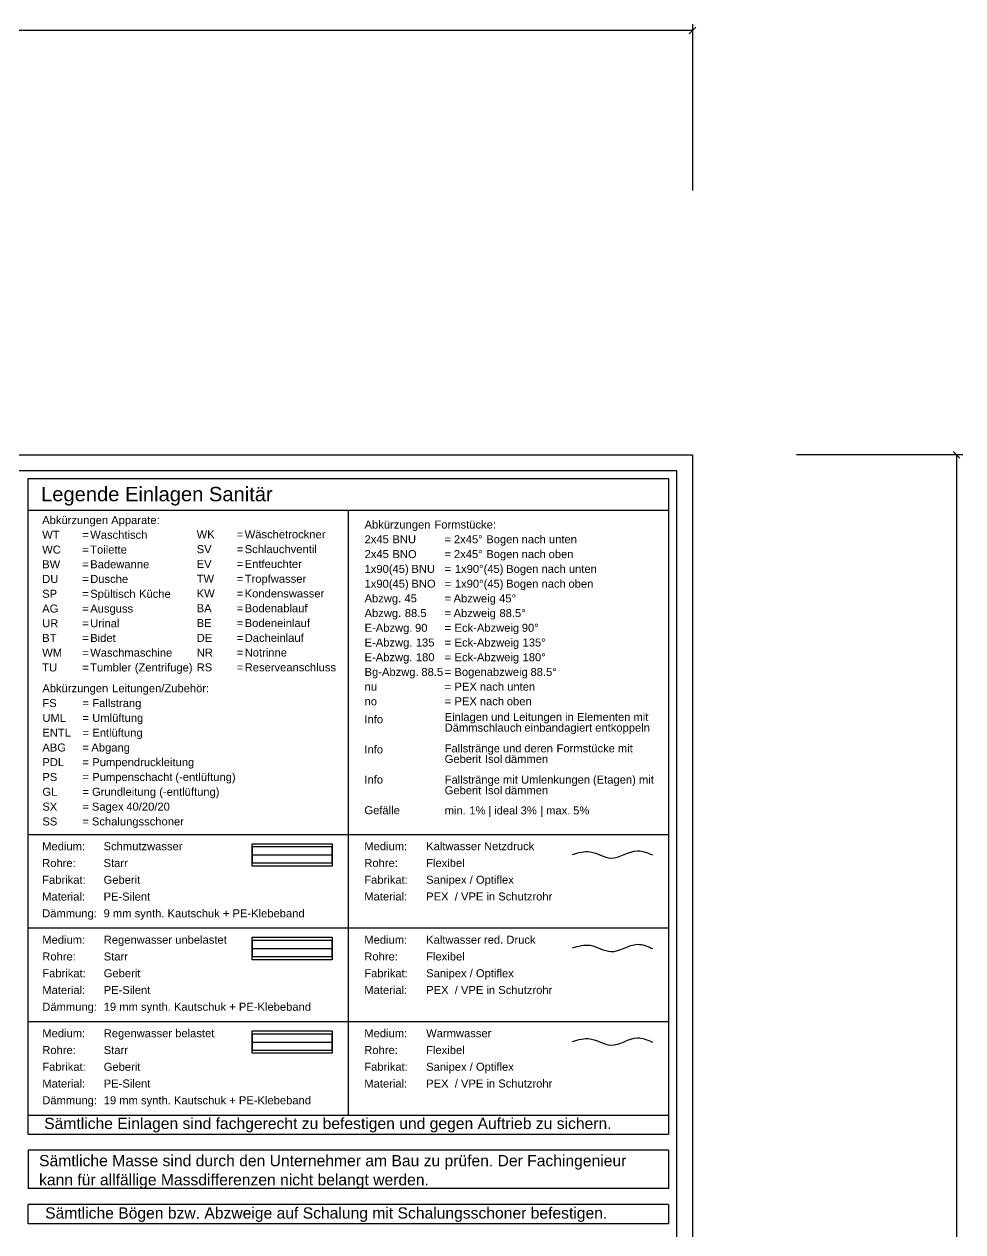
# Model space of a CAD drawing. Extents: x 885 to 2021, y 330 to 1122.
# Drawn here: x 1727.6 to 2020.8, y 713.2 to 1090.5 of the extents above; entities that cross this region are included whole.
import ezdxf
from ezdxf.lldxf.tags import DXFTag

# ---------------------------------------------------------------- set-up
doc = ezdxf.new("R2010")
doc.units = 0
doc.layers.get('0').update_dxf_attribs({"lineweight": 25})
doc.layers.add('GP_Kopf', color=7, linetype='Continuous', lineweight=25, true_color=0xffff80)
doc.layers.add('GP_Legende Sanitär Einlage', color=7, linetype='Continuous', lineweight=25, true_color=0xffff80)
doc.styles.get("Standard").update_dxf_attribs({"font": 'arial.ttf'})
tags = doc.linetypes.add('fein_strichliert', pattern=[4, 1, -2, 1]).pattern_tags.tags
tags[8:9] = [DXFTag(74, 4), DXFTag(75, 0), DXFTag(340, '0'), DXFTag(46, 0.0), DXFTag(50, 0.0), DXFTag(44, 0.0), DXFTag(45, 0.0)]
tags[6:7] = [DXFTag(74, 4), DXFTag(75, 0), DXFTag(340, '0'), DXFTag(46, 0.0), DXFTag(50, 0.0), DXFTag(44, 0.0), DXFTag(45, 0.0)]
tags[4:5] = [DXFTag(74, 4), DXFTag(75, 0), DXFTag(340, '0'), DXFTag(46, 0.0), DXFTag(50, 0.0), DXFTag(44, 0.0), DXFTag(45, 0.0)]
tags = doc.linetypes.add('STRICHPUNKT2', pattern=[12.7, 6.35, -3.175, 0, -3.175]).pattern_tags.tags
tags[10:11] = [DXFTag(74, 4), DXFTag(75, 0), DXFTag(340, '0'), DXFTag(46, 0.0), DXFTag(50, 0.0), DXFTag(44, 0.0), DXFTag(45, 0.0)]
tags[8:9] = [DXFTag(74, 4), DXFTag(75, 0), DXFTag(340, '0'), DXFTag(46, 0.0), DXFTag(50, 0.0), DXFTag(44, 0.0), DXFTag(45, 0.0)]
tags[6:7] = [DXFTag(74, 4), DXFTag(75, 0), DXFTag(340, '0'), DXFTag(46, 0.0), DXFTag(50, 0.0), DXFTag(44, 0.0), DXFTag(45, 0.0)]
tags[4:5] = [DXFTag(74, 4), DXFTag(75, 0), DXFTag(340, '0'), DXFTag(46, 0.0), DXFTag(50, 0.0), DXFTag(44, 0.0), DXFTag(45, 0.0)]

# ---------------------------------------------------------------- blocks, each defined once
blk = doc.blocks.new('Polygon-A0T8DIMLAL', base_point=(891.37, 366.97))
at = {"color": 0, "linetype": 'ByBlock', "lineweight": -2, "ltscale": 0.25}
for p, q in [((891.37, 951.03), (1931.37, 951.03)), ((1931.37, 951.03), (1931.37, 366.97))]:
    blk.add_line(p, q, dxfattribs=at)
blk = doc.blocks.new('Polygon-A0T8DIMNAL', base_point=(886.37, 361.97))
at = {"color": 0, "linetype": 'ByBlock', "lineweight": -2, "ltscale": 0.25}
for p, q in [((886.37, 955.97), (1936.37, 955.97)), ((1936.37, 955.97), (1936.37, 361.97))]:
    blk.add_line(p, q, dxfattribs=at)
blk = doc.blocks.new('Maß-A0T8DIMPAL', base_point=(1968.8, 360.91))
at = {"color": 0, "linetype": 'ByBlock', "lineweight": -2, "ltscale": 0.25}
for p, q in [((2020.8, 955.97), (1968.8, 955.97)), ((2019.86, 954.91), (2017.74, 957.03)), ((2018.8, 955.97), (2018.8, 361.97))]:
    blk.add_line(p, q, dxfattribs=at)
blk = doc.blocks.new('Maß-A0T8DIMRAL', base_point=(885.31, 1038.5))
at = {"color": 0, "linetype": 'ByBlock', "lineweight": -2, "ltscale": 0.25}
for p, q in [((1936.37, 1090.5), (1936.37, 1038.5)), ((1936.37, 1088.5), (886.37, 1088.5)), ((1935.31, 1087.44), (1937.43, 1089.56))]:
    blk.add_line(p, q, dxfattribs=at)
blk = doc.blocks.new('Polygon-A0T8DIMZAL', base_point=(1728.87, 715.67))
at = {"color": 0, "linetype": 'ByBlock', "lineweight": -2, "ltscale": 0.25}
for p, q in [((1728.87, 715.67), (1728.87, 721.67)), ((1928.87, 721.67), (1728.87, 721.67)), ((1928.87, 721.67), (1928.87, 715.67)), ((1928.87, 715.67), (1728.87, 715.67))]:
    blk.add_line(p, q, dxfattribs=at)
blk = doc.blocks.new('Blockreferenz-A0T8DIN5AL', base_point=(1728.87, 743.67))
at = {"color": 0, "linetype": 'ByBlock', "lineweight": -2, "ltscale": 0.25}
for p, q in [((1728.87, 743.67), (1728.87, 948.53)), ((1728.87, 948.53), (1928.87, 948.53)), ((1928.87, 948.53), (1928.87, 743.67)), ((1928.87, 938.53), (1728.87, 938.53)), ((1828.87, 749.67), (1828.87, 938.53)), ((1728.87, 837.33), (1928.87, 837.33)), ((1728.87, 808.11), (1928.87, 808.11)), ((1728.87, 778.89), (1928.87, 778.89)), ((1728.87, 749.67), (1928.87, 749.67)), ((1728.87, 743.67), (1928.87, 743.67))]:
    blk.add_line(p, q, dxfattribs=at)
at = {"color": 81, "linetype": 'ByBlock', "lineweight": -2, "ltscale": 0.25, "true_color": 0x99ff99}
for p, q in [((1798.87, 827.42), (1798.87, 834.42)), ((1798.87, 834.42), (1823.87, 834.42)), ((1823.87, 834.42), (1823.87, 827.42)), ((1823.87, 827.42), (1798.87, 827.42)), ((1798.87, 798.2), (1798.87, 805.2)), ((1798.87, 805.2), (1823.87, 805.2)), ((1823.87, 805.2), (1823.87, 798.2)), ((1823.87, 798.2), (1798.87, 798.2)), ((1798.87, 768.98), (1798.87, 775.98)), ((1798.87, 775.98), (1823.87, 775.98)), ((1823.87, 775.98), (1823.87, 768.98)), ((1823.87, 768.98), (1798.87, 768.98))]:
    blk.add_line(p, q, dxfattribs=at)
at = {"color": 32, "linetype": 'ByBlock', "lineweight": -2, "ltscale": 0.25, "true_color": 0xcc6600}
for p, q in [((1798.87, 833.42), (1798.87, 828.42)), ((1823.87, 833.42), (1798.87, 833.42)), ((1823.87, 828.42), (1823.87, 833.42)), ((1798.87, 828.42), (1823.87, 828.42))]:
    blk.add_line(p, q, dxfattribs=at)
at = {"color": 32, "linetype": 'STRICHPUNKT2', "lineweight": -2, "ltscale": 0.25, "true_color": 0xcc6600}
blk.add_line((1798.87, 830.92), (1823.87, 830.92), dxfattribs=at)
at = {"color": 152, "linetype": 'ByBlock', "lineweight": -2, "ltscale": 0.25, "true_color": 0x0066cc}
for p, q in [((1798.87, 804.2), (1798.87, 799.2)), ((1823.87, 804.2), (1798.87, 804.2)), ((1823.87, 799.2), (1823.87, 804.2)), ((1798.87, 799.2), (1823.87, 799.2))]:
    blk.add_line(p, q, dxfattribs=at)
at = {"color": 152, "linetype": 'STRICHPUNKT2', "lineweight": -2, "ltscale": 0.25, "true_color": 0x0066cc}
blk.add_line((1798.87, 801.7), (1823.87, 801.7), dxfattribs=at)
at = {"color": 135, "linetype": 'ByBlock', "lineweight": -2, "ltscale": 0.25, "true_color": 0x599996}
for p, q in [((1798.87, 774.98), (1798.87, 769.98)), ((1823.87, 774.98), (1798.87, 774.98)), ((1823.87, 769.98), (1823.87, 774.98)), ((1798.87, 769.98), (1823.87, 769.98))]:
    blk.add_line(p, q, dxfattribs=at)
at = {"color": 135, "linetype": 'STRICHPUNKT2', "lineweight": -2, "ltscale": 0.25, "true_color": 0x599996}
blk.add_line((1798.87, 772.48), (1823.87, 772.48), dxfattribs=at)
at = {"color": 96, "linetype": 'fein_strichliert', "lineweight": -2, "ltscale": 0.25, "true_color": 0x008000}
blk.add_spline([(1898.88, 831.09), (1904.44, 831.92), (1910.84, 829.96), (1919.17, 832.24), (1923.87, 830.92)], degree=3, dxfattribs=at)
at = {"color": 3, "linetype": 'fein_strichliert', "lineweight": -2, "ltscale": 0.25, "true_color": 0x00ff00}
blk.add_spline([(1898.88, 801.87), (1904.44, 802.7), (1910.84, 800.74), (1919.17, 803.02), (1923.87, 801.7)], degree=3, dxfattribs=at)
at = {"color": 1, "linetype": 'fein_strichliert', "lineweight": -2, "ltscale": 0.25, "true_color": 0xff0000}
blk.add_spline([(1898.88, 772.65), (1904.44, 773.48), (1910.84, 771.52), (1919.17, 773.79), (1923.87, 772.48)], degree=3, dxfattribs=at)
at = {"color": 0, "linetype": 'ByBlock', "lineweight": -2, "ltscale": 0.25, "attachment_point": 1}
for s, insert, char_height in [('{\\fArial;Legende Einlagen Sanitär}', (1732.9, 945.93), 4.5), ('{\\fArial;Abkürzungen}', (1733.25, 936.81), 2.5), ('{\\fArial;Apparate:}', (1754.8, 936.81), 2.5), ('{\\fArial;WT}', (1733.25, 932.22), 2.5), ('{\\fArial;Waschtisch}', (1748.25, 932.22), 2.5), ('{\\fArial;WK}', (1781.5, 932.35), 2.5), ('{\\fArial;Wäschetrockner}', (1796.5, 932.35), 2.5), ('{\\fArial;Abkürzungen}', (1833.94, 935.41), 2.5), ('{\\fArial;Formstücke:}', (1855.77, 935.41), 2.5), ('{\\fArial;=}', (1745.75, 932.22), 2.5), ('{\\fArial;=}', (1794, 932.35), 2.5), ('{\\fArial;2x45}', (1833.94, 930.81), 2.5), ('{\\fArial;BNU}', (1842.64, 930.81), 2.5), ('{\\fArial;=}', (1858.94, 930.81), 2.5), ('{\\fArial;2x45°}', (1861.85, 930.81), 2.5), ('{\\fArial;Bogen}', (1871.95, 930.81), 2.5), ('{\\fArial;nach}', (1882.99, 930.81), 2.5), ('{\\fArial;unten}', (1891.53, 930.81), 2.5), ('{\\fArial;WC}', (1733.25, 927.59), 2.5), ('{\\fArial;=}', (1745.75, 927.59), 2.5), ('{\\fArial;Toilette}', (1748.25, 927.59), 2.5), ('{\\fArial;SV}', (1781.5, 927.72), 2.5), ('{\\fArial;=}', (1794, 927.72), 2.5), ('{\\fArial;Schlauchventil}', (1796.5, 927.72), 2.5), ('{\\fArial;2x45}', (1833.94, 926.18), 2.5), ('{\\fArial;BNO}', (1842.64, 926.18), 2.5), ('{\\fArial;=}', (1858.94, 926.18), 2.5), ('{\\fArial;2x45°}', (1861.85, 926.18), 2.5), ('{\\fArial;Bogen}', (1871.95, 926.18), 2.5), ('{\\fArial;nach}', (1882.99, 926.18), 2.5), ('{\\fArial;oben}', (1891.42, 926.18), 2.5), ('{\\fArial;BW}', (1733.25, 923), 2.5), ('{\\fArial;=}', (1745.75, 923), 2.5), ('{\\fArial;Badewanne}', (1748.25, 923), 2.5), ('{\\fArial;EV}', (1781.5, 923.1), 2.5), ('{\\fArial;=}', (1794, 923.1), 2.5), ('{\\fArial;Entfeuchter}', (1796.5, 923.1), 2.5), ('{\\fArial;1x90(45)}', (1833.94, 921.56), 2.5), ('{\\fArial;BNU}', (1848.57, 921.56), 2.5), ('{\\fArial;=}', (1858.94, 921.56), 2.5), ('{\\fArial;1x90°(45)}', (1862.14, 921.56), 2.5), ('{\\fArial;Bogen}', (1878.16, 921.56), 2.5), ('{\\fArial;nach}', (1889.2, 921.56), 2.5), ('{\\fArial;unten}', (1897.74, 921.56), 2.5), ('{\\fArial;DU}', (1733.25, 918.41), 2.5), ('{\\fArial;=}', (1745.75, 918.41), 2.5), ('{\\fArial;Dusche}', (1748.25, 918.41), 2.5), ('{\\fArial;TW}', (1781.5, 918.47), 2.5), ('{\\fArial;=}', (1794, 918.47), 2.5), ('{\\fArial;Tropfwasser}', (1796.5, 918.47), 2.5), ('{\\fArial;1x90(45)}', (1833.94, 916.93), 2.5), ('{\\fArial;BNO}', (1848.57, 916.93), 2.5), ('{\\fArial;1x90°(45)}', (1862.14, 916.93), 2.5), ('{\\fArial;Bogen}', (1878.16, 916.93), 2.5), ('{\\fArial;nach}', (1889.2, 916.93), 2.5), ('{\\fArial;oben}', (1897.63, 916.93), 2.5), ('{\\fArial;SP}', (1733.25, 913.78), 2.5), ('{\\fArial;Spültisch}', (1748.25, 913.78), 2.5), ('{\\fArial;Küche}', (1763.49, 913.78), 2.5), ('{\\fArial;KW}', (1781.5, 913.88), 2.5), ('{\\fArial;=}', (1794, 913.88), 2.5), ('{\\fArial;Kondenswasser}', (1796.5, 913.88), 2.5), ('{\\fArial;=}', (1858.94, 916.93), 2.5), ('{\\fArial;=}', (1745.75, 913.78), 2.5), ('{\\fArial;Bodenablauf}', (1796.5, 909.26), 2.5), ('{\\fArial;Abzwg.}', (1833.94, 912.34), 2.5), ('{\\fArial;45}', (1846.4, 912.34), 2.5), ('{\\fArial;=}', (1858.94, 912.34), 2.5), ('{\\fArial;Abzweig}', (1861.75, 912.34), 2.5), ('{\\fArial;45°}', (1875.96, 912.34), 2.5), ('{\\fArial;AG}', (1733.25, 909.16), 2.5), ('{\\fArial;=}', (1745.75, 909.16), 2.5), ('{\\fArial;Ausguss}', (1748.25, 909.16), 2.5), ('{\\fArial;BA}', (1781.5, 909.26), 2.5), ('{\\fArial;=}', (1794, 909.26), 2.5), ('{\\fArial;Abzwg.}', (1833.94, 907.75), 2.5), ('{\\fArial;88.5}', (1846.5, 907.75), 2.5), ('{\\fArial;=}', (1858.94, 907.75), 2.5), ('{\\fArial;Abzweig}', (1861.75, 907.75), 2.5), ('{\\fArial;88.5°}', (1876.06, 907.75), 2.5), ('{\\fArial;UR}', (1733.25, 904.57), 2.5), ('{\\fArial;=}', (1745.75, 904.57), 2.5), ('{\\fArial;Urinal}', (1748.25, 904.57), 2.5), ('{\\fArial;BE}', (1781.5, 904.64), 2.5), ('{\\fArial;=}', (1794, 904.64), 2.5), ('{\\fArial;Bodeneinlauf}', (1796.5, 904.64), 2.5), ('{\\fArial;E-Abzwg.}', (1833.94, 903.15), 2.5), ('{\\fArial;90}', (1849.71, 903.15), 2.5), ('{\\fArial;=}', (1858.94, 903.15), 2.5), ('{\\fArial;Eck-Abzweig}', (1862.04, 903.15), 2.5), ('{\\fArial;90°}', (1883.05, 903.15), 2.5), ('{\\fArial;BT}', (1733.25, 899.98), 2.5), ('{\\fArial;=}', (1745.75, 899.98), 2.5), ('{\\fArial;Bidet}', (1748.25, 899.98), 2.5), ('{\\fArial;DE}', (1781.5, 900.01), 2.5), ('{\\fArial;=}', (1794, 900.01), 2.5), ('{\\fArial;Dacheinlauf}', (1796.5, 900.01), 2.5), ('{\\fArial;E-Abzwg.}', (1833.94, 898.55), 2.5), ('{\\fArial;135}', (1849.95, 898.55), 2.5), ('{\\fArial;Eck-Abzweig}', (1862.04, 898.55), 2.5), ('{\\fArial;135°}', (1883.29, 898.55), 2.5), ('{\\fArial;WM}', (1733.25, 895.39), 2.5), ('{\\fArial;=}', (1745.75, 895.39), 2.5), ('{\\fArial;Waschmaschine}', (1748.25, 895.39), 2.5), ('{\\fArial;NR}', (1781.5, 895.43), 2.5), ('{\\fArial;=}', (1794, 895.43), 2.5), ('{\\fArial;Notrinne}', (1796.5, 895.43), 2.5), ('{\\fArial;=}', (1858.94, 898.55), 2.5), ('{\\fArial;TU}', (1733.25, 890.76), 2.5), ('{\\fArial;Tumbler}', (1748.25, 890.76), 2.5), ('{\\fArial;(Zentrifuge)}', (1762.16, 890.76), 2.5), ('{\\fArial;RS}', (1781.5, 890.8), 2.5), ('{\\fArial;Reserveanschluss}', (1796.5, 890.8), 2.5), ('{\\fArial;E-Abzwg.}', (1833.94, 893.96), 2.5), ('{\\fArial;180}', (1849.95, 893.96), 2.5), ('{\\fArial;=}', (1858.94, 893.96), 2.5), ('{\\fArial;Eck-Abzweig}', (1862.04, 893.96), 2.5), ('{\\fArial;180°}', (1883.29, 893.96), 2.5), ('{\\fArial;=}', (1745.75, 890.76), 2.5), ('{\\fArial;=}', (1794, 890.8), 2.5), ('{\\fArial;Bg-Abzwg.}', (1833.94, 889.36), 2.5), ('{\\fArial;88.5}', (1851.68, 889.36), 2.5), ('{\\fArial;=}', (1858.94, 889.36), 2.5), ('{\\fArial;Bogenabzweig}', (1862.01, 889.36), 2.5), ('{\\fArial;88.5°}', (1885.77, 889.36), 2.5), ('{\\fArial;Abkürzungen}', (1733.3, 884.26), 2.5), ('{\\fArial;Leitungen/Zubehör:}', (1755.11, 884.26), 2.5), ('{\\fArial;nu}', (1833.94, 884.77), 2.5), ('{\\fArial;=}', (1858.94, 884.77), 2.5), ('{\\fArial;PEX}', (1862.03, 884.77), 2.5), ('{\\fArial;nach}', (1869.94, 884.77), 2.5), ('{\\fArial;unten}', (1878.48, 884.77), 2.5), ('{\\fArial;FS}', (1733.3, 879.63), 2.5), ('{\\fArial;Fallstrang}', (1748.9, 879.63), 2.5), ('{\\fArial;no}', (1833.94, 880.19), 2.5), ('{\\fArial;=}', (1858.94, 880.19), 2.5), ('{\\fArial;PEX}', (1862.03, 880.19), 2.5), ('{\\fArial;nach}', (1869.94, 880.19), 2.5), ('{\\fArial;oben}', (1878.37, 880.19), 2.5), ('{\\fArial;=}', (1745.8, 879.63), 2.5), ('{\\fArial;Einlagen}', (1858.96, 875.29), 2.5), ('{\\fArial;und}', (1873.46, 875.29), 2.5), ('{\\fArial;Leitungen}', (1880.29, 875.29), 2.5), ('{\\fArial;in}', (1896.57, 875.29), 2.5), ('{\\fArial;Elementen}', (1900.31, 875.29), 2.5), ('{\\fArial;mit}', (1917.92, 875.29), 2.5), ('{\\fArial;UML}', (1733.3, 875.01), 2.5), ('{\\fArial;=}', (1745.8, 875.01), 2.5), ('{\\fArial;Umlüftung}', (1748.89, 875.01), 2.5), ('{\\fArial;Info}', (1833.89, 874.57), 2.5), ('{\\fArial;Dämmschlauch}', (1858.96, 871.96), 2.5), ('{\\fArial;einbandagiert}', (1883.85, 871.96), 2.5), ('{\\fArial;entkoppeln}', (1905.98, 871.96), 2.5), ('{\\fArial;ENTL}', (1733.3, 870.38), 2.5), ('{\\fArial;=}', (1745.8, 870.38), 2.5), ('{\\fArial;Entlüftung}', (1748.9, 870.38), 2.5), ('{\\fArial;ABG}', (1733.3, 865.75), 2.5), ('{\\fArial;=}', (1745.8, 865.75), 2.5), ('{\\fArial;Abgang}', (1748.61, 865.75), 2.5), ('{\\fArial;Info}', (1833.89, 865.15), 2.5), ('{\\fArial;Fallstränge}', (1858.96, 865.5), 2.5), ('{\\fArial;und}', (1877.14, 865.5), 2.5), ('{\\fArial;deren}', (1883.83, 865.5), 2.5), ('{\\fArial;Formstücke}', (1893.9, 865.5), 2.5), ('{\\fArial;mit}', (1913.05, 865.5), 2.5), ('{\\fArial;PDL}', (1733.3, 861.17), 2.5), ('{\\fArial;=}', (1745.8, 861.17), 2.5), ('{\\fArial;Pumpendruckleitung}', (1748.89, 861.17), 2.5), ('{\\fArial;Geberit}', (1858.96, 862.17), 2.5), ('{\\fArial;Isol}', (1871.52, 862.17), 2.5), ('{\\fArial;dämmen}', (1877.71, 862.17), 2.5), ('{\\fArial;PS}', (1733.3, 856.54), 2.5), ('{\\fArial;Pumpenschacht}', (1748.89, 856.54), 2.5), ('{\\fArial;(-entlüftung)}', (1774.84, 856.54), 2.5), ('{\\fArial;=}', (1745.8, 856.54), 2.5), ('{\\fArial;Info}', (1833.89, 855.74), 2.5), ('{\\fArial;Fallstränge}', (1858.96, 855.72), 2.5), ('{\\fArial;mit}', (1877.15, 855.72), 2.5), ('{\\fArial;Umlenkungen}', (1882.82, 855.72), 2.5), ('{\\fArial;(Etagen)}', (1905.27, 855.72), 2.5), ('{\\fArial;mit}', (1919.65, 855.72), 2.5), ('{\\fArial;GL}', (1733.3, 851.91), 2.5), ('{\\fArial;=}', (1745.8, 851.91), 2.5), ('{\\fArial;Grundleitung}', (1748.8, 851.91), 2.5), ('{\\fArial;(-entlüftung)}', (1769.8, 851.91), 2.5), ('{\\fArial;Geberit}', (1858.96, 852.39), 2.5), ('{\\fArial;Isol}', (1871.52, 852.39), 2.5), ('{\\fArial;dämmen}', (1877.71, 852.39), 2.5), ('{\\fArial;SX}', (1733.3, 847.28), 2.5), ('{\\fArial;=}', (1745.8, 847.28), 2.5), ('{\\fArial;Sagex}', (1748.78, 847.28), 2.5), ('{\\fArial;40/20/20}', (1759.53, 847.28), 2.5), ('{\\fArial;Gefälle}', (1833.89, 846.16), 2.5), ('{\\fArial;min.}', (1858.96, 846.09), 2.5), ('{\\fArial;1%}', (1866.67, 846.09), 2.5), ('{\\fArial;|}', (1872.63, 846.09), 2.5), ('{\\fArial;ideal}', (1874.41, 846.09), 2.5), ('{\\fArial;3%}', (1882.68, 846.09), 2.5), ('{\\fArial;|}', (1888.87, 846.09), 2.5), ('{\\fArial;max.}', (1890.65, 846.09), 2.5), ('{\\fArial;5%}', (1899.1, 846.09), 2.5), ('{\\fArial;SS}', (1733.3, 842.65), 2.5), ('{\\fArial;=}', (1745.8, 842.65), 2.5), ('{\\fArial;Schalungsschoner}', (1748.78, 842.65), 2.5), ('{\\fArial;Medium:}', (1733.24, 834.9), 2.5), ('{\\fArial;Schmutzwasser}', (1752.42, 834.9), 2.5), ('{\\fArial;Medium:}', (1833.86, 834.92), 2.5), ('{\\fArial;Kaltwasser Netzdruck}', (1853.18, 834.92), 2.5), ('{\\fArial;Rohre:}', (1733.24, 829.66), 2.5), ('{\\fArial;Starr}', (1752.42, 829.66), 2.5), ('{\\fArial;Rohre:}', (1833.86, 829.68), 2.5), ('{\\fArial;Flexibel}', (1853.18, 829.68), 2.5), ('{\\fArial;Fabrikat:}', (1733.24, 824.42), 2.5), ('{\\fArial;Geberit}', (1752.42, 824.42), 2.5), ('{\\fArial;Fabrikat:}', (1833.86, 824.44), 2.5), ('{\\fArial;Sanipex / Optiflex}', (1853.18, 824.44), 2.5), ('{\\fArial;Material:}', (1733.24, 819.18), 2.5), ('{\\fArial;PE-Silent}', (1752.42, 819.18), 2.5), ('{\\fArial;Material:}', (1833.86, 819.21), 2.5), ('{\\fArial;PEX  / VPE in Schutzrohr}', (1853.18, 819.21), 2.5), ('{\\fArial;Dämmung:}', (1733.24, 813.94), 2.5), ('{\\fArial;9 mm synth. Kautschuk + PE-Klebeband}', (1752.42, 813.94), 2.5), ('{\\fArial;Medium:}', (1733.28, 805.7), 2.5), ('{\\fArial;Regenwasser unbelastet}', (1752.47, 805.7), 2.5), ('{\\fArial;Medium:}', (1833.86, 805.7), 2.5), ('{\\fArial;Kaltwasser red. Druck}', (1853.18, 805.7), 2.5), ('{\\fArial;Rohre:}', (1733.28, 800.46), 2.5), ('{\\fArial;Starr}', (1752.47, 800.46), 2.5), ('{\\fArial;Rohre:}', (1833.86, 800.46), 2.5), ('{\\fArial;Flexibel}', (1853.18, 800.46), 2.5), ('{\\fArial;Fabrikat:}', (1733.28, 795.22), 2.5), ('{\\fArial;Geberit}', (1752.47, 795.22), 2.5), ('{\\fArial;Fabrikat:}', (1833.86, 795.22), 2.5), ('{\\fArial;Sanipex / Optiflex}', (1853.18, 795.22), 2.5), ('{\\fArial;Material:}', (1733.28, 789.99), 2.5), ('{\\fArial;PE-Silent}', (1752.47, 789.99), 2.5), ('{\\fArial;Material:}', (1833.86, 789.99), 2.5), ('{\\fArial;PEX  / VPE in Schutzrohr}', (1853.18, 789.99), 2.5), ('{\\fArial;19 mm synth. Kautschuk + PE-Klebeband}', (1752.47, 784.75), 2.5), ('{\\fArial;Dämmung:}', (1733.28, 784.75), 2.5), ('{\\fArial;Medium:}', (1733.28, 776.48), 2.5), ('{\\fArial;Regenwasser belastet}', (1752.47, 776.48), 2.5), ('{\\fArial;Medium:}', (1833.86, 776.48), 2.5), ('{\\fArial;Warmwasser}', (1853.18, 776.48), 2.5), ('{\\fArial;Rohre:}', (1733.28, 771.24), 2.5), ('{\\fArial;Starr}', (1752.47, 771.24), 2.5), ('{\\fArial;Rohre:}', (1833.86, 771.24), 2.5), ('{\\fArial;Flexibel}', (1853.18, 771.24), 2.5), ('{\\fArial;Fabrikat:}', (1733.28, 766), 2.5), ('{\\fArial;Geberit}', (1752.47, 766), 2.5), ('{\\fArial;Fabrikat:}', (1833.86, 766), 2.5), ('{\\fArial;Sanipex / Optiflex}', (1853.18, 766), 2.5), ('{\\fArial;Material:}', (1733.28, 760.77), 2.5), ('{\\fArial;PE-Silent}', (1752.47, 760.77), 2.5), ('{\\fArial;Material:}', (1833.86, 760.77), 2.5), ('{\\fArial;PEX  / VPE in Schutzrohr}', (1853.18, 760.77), 2.5), ('{\\fArial;Dämmung:}', (1733.28, 755.53), 2.5), ('{\\fArial;19 mm synth. Kautschuk + PE-Klebeband}', (1752.47, 755.53), 2.5), ('{\\fArial;Sämtliche Einlagen sind fachgerecht zu befestigen und gegen Auftrieb zu sichern.}', (1733.88, 748.8), 3.5)]:
    blk.add_mtext(s, dxfattribs=dict(at, insert=insert, char_height=char_height))

msp = doc.modelspace()

# ---------------------------------------------------------------- linework, layer by layer
at = {"layer": 'GP_Kopf', "ltscale": 0.25}
for p, q in [((1728.87, 738.67), (1728.87, 726.67)), ((1928.87, 738.67), (1728.87, 738.67)), ((1928.87, 738.67), (1928.87, 726.67)), ((1928.87, 726.67), (1728.87, 726.67))]:
    msp.add_line(p, q, dxfattribs=at)

# ---------------------------------------------------------------- block references
for name, p in [('Maß-A0T8DIMRAL', (885.31, 1038.5)), ('Polygon-A0T8DIMNAL', (886.37, 361.97)), ('Maß-A0T8DIMPAL', (1968.8, 360.91)), ('Polygon-A0T8DIMLAL', (891.37, 366.97)), ('Polygon-A0T8DIMZAL', (1728.87, 715.67))]:
    msp.add_blockref(name, p, dxfattribs=at)
at = {"layer": 'GP_Legende Sanitär Einlage', "ltscale": 0.25}
msp.add_blockref('Blockreferenz-A0T8DIN5AL', (1728.87, 743.67), dxfattribs=at)

# ---------------------------------------------------------------- texts
at = {"layer": 'GP_Kopf', "ltscale": 0.25, "char_height": 3.5, "attachment_point": 1}
for s, insert, line_spacing_factor in [('{\\fArial;Sämtliche Masse sind durch den Unternehmer am Bau zu prüfen. Der Fachingenieur \\Pkann für allfällige Massdifferenzen nicht belangt werden.}', (1732.28, 737.17), 1.02), ('{\\fArial;Sämtliche Bögen bzw. Abzweige auf Schalung mit Schalungsschoner befestigen.}', (1734.18, 720.82), 1.257238)]:
    msp.add_mtext(s, dxfattribs=dict(at, insert=insert, line_spacing_factor=line_spacing_factor))

doc.saveas('drawing.dxf')
